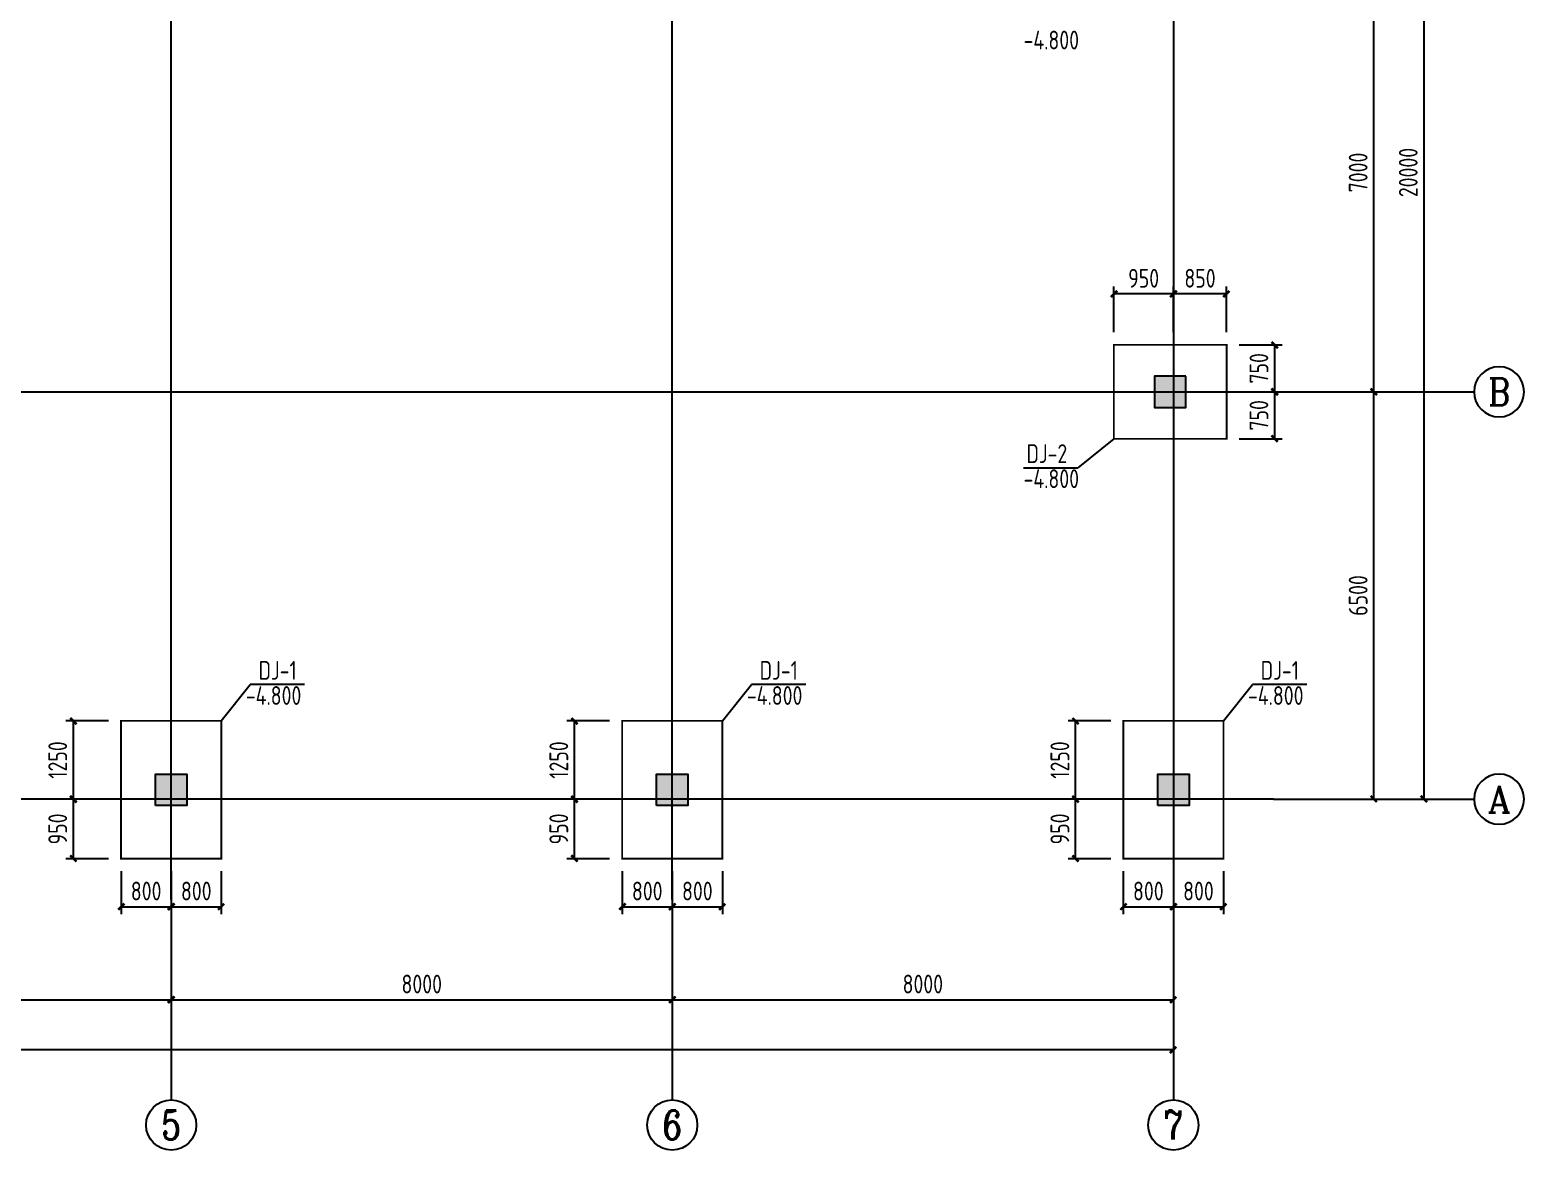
# Model space of a CAD drawing. Header units: millimetres. Extents: x 866561 to 876967, y 40200 to 44891.
# Drawn here: x 867964.7 to 868203.2, y 40429.8 to 40608.5 of the extents above; entities that cross this region are included whole.
import ezdxf
from ezdxf.enums import TextEntityAlignment as Align

# ---------------------------------------------------------------- set-up
doc = ezdxf.new("R2010")
doc.units = ezdxf.units.MM
doc.header["$LTSCALE"] = 1000
doc.header["$MEASUREMENT"] = 0
doc.linetypes.add('DOTE', pattern=[2.42, 2, -0.2, 0.02, -0.2])
for name, color, linetype in [('AXIS', 3, 'Continuous'), ('AXIS_TEXT', 7, 'Continuous'), ('DIM', 7, 'Continuous'), ('DOTE', 1, 'DOTE'), ('基础', 4, 'Continuous'), ('柱集中标注', 2, 'Continuous'), ('标注', 7, 'Continuous'), ('檩条', 34, 'Continuous')]:
    doc.layers.add(name, color=color, linetype=linetype)
doc.styles.add('_TCH_AXIS', font='COMPLEX', dxfattribs={"bigfont": 'GBCBIG'})
doc.styles.add('COMPLEX', font='COMPLEX')
doc.styles.add('GBHZ', font='gbenor.shx', dxfattribs={"width": 0.9, "bigfont": 'gbcbig.shx'})
doc.dimstyles.new('Y100', dxfattribs={"dimscale": 0, "dimtxt": 3, "dimasz": 0.01, "dimexe": 1.2, "dimexo": 2, "dimgap": 1, "dimtad": 1, "dimdec": 0, "dimlfac": 100, "dimzin": 0, "dimdsep": 46, "dimtxsty": 'GBHZ', "dimblk": 'DX', "dimcen": 0.09, "dimdle": 1, "dimclrd": 7, "dimclre": 7, "dimclrt": 7, "dimadec": 0, "dimazin": 0, "dimtfac": 1, "dimtdec": 0, "dimtix": 1, "dimtmove": 2, "dimatfit": 3, "dimldrblk": 'DX', "dimfxl": 0, "dimtolj": 1, "dimtzin": 0, "dimarcsym": 0})

# ---------------------------------------------------------------- blocks, each defined once
blk = doc.blocks.new('_AXISO')
blk.add_circle((0, 0), 0.5)
at = {"layer": 'AXIS_TEXT', "style": 'COMPLEX', "width": 1.041667}
blk.add_attdef('A', text='', height=0.56, dxfattribs=at).set_placement((-0.25, -0.28), (0.25, -0.28), align=Align.FIT)
blk = doc.blocks.new('DX')
at = {"color": 0, "linetype": 'ByBlock', "const_width": 40}
blk.add_lwpolyline([(-54, -51), (46, 49)], dxfattribs=at)
blk = doc.blocks.new('*D178')
at = {"layer": 'Defpoints', "color": 0, "transparency": 16777216}
for p in [(867907.25, 40469.75), (867987.25, 40469.75), (867987.25, 40453.75)]:
    blk.add_point(p, dxfattribs=at)
at = {"layer": 'dim', "color": 7, "lineweight": -2, "transparency": 16777216}
for p, q in [((867907.25, 40467.75), (867907.25, 40452.55)), ((867987.25, 40467.75), (867987.25, 40452.55)), ((867907.26, 40453.75), (867987.24, 40453.75))]:
    blk.add_line(p, q, dxfattribs=at)
at = {"layer": 'dim', "color": 7, "lineweight": -2, "transparency": 16777216, "xscale": 0.01, "yscale": 0.01, "zscale": 0.01, "rotation": 180}
blk.add_blockref('DX', (867907.25, 40453.75), dxfattribs=at)
at = {"layer": 'dim', "color": 7, "lineweight": -2, "transparency": 16777216, "xscale": 0.01, "yscale": 0.01, "zscale": 0.01}
blk.add_blockref('DX', (867987.25, 40453.75), dxfattribs=at)
at = {"layer": 'dim', "color": 7, "transparency": 16777216, "insert": (867947.25, 40456.25), "char_height": 3, "attachment_point": 5, "style": 'GBHZ'}
blk.add_mtext('\\A1;8000', dxfattribs=at)
blk = doc.blocks.new('*D179')
at = {"layer": 'Defpoints', "color": 0, "transparency": 16777216}
for p in [(867987.25, 40469.75), (868067.25, 40469.75), (868067.25, 40453.75)]:
    blk.add_point(p, dxfattribs=at)
at = {"layer": 'dim', "color": 7, "lineweight": -2, "transparency": 16777216}
for p, q in [((867987.25, 40467.75), (867987.25, 40452.55)), ((868067.25, 40467.75), (868067.25, 40452.55)), ((867987.26, 40453.75), (868067.24, 40453.75))]:
    blk.add_line(p, q, dxfattribs=at)
at = {"layer": 'dim', "color": 7, "lineweight": -2, "transparency": 16777216, "xscale": 0.01, "yscale": 0.01, "zscale": 0.01, "rotation": 180}
blk.add_blockref('DX', (867987.25, 40453.75), dxfattribs=at)
at = {"layer": 'dim', "color": 7, "lineweight": -2, "transparency": 16777216, "xscale": 0.01, "yscale": 0.01, "zscale": 0.01}
blk.add_blockref('DX', (868067.25, 40453.75), dxfattribs=at)
at = {"layer": 'dim', "color": 7, "transparency": 16777216, "insert": (868027.25, 40456.25), "char_height": 3, "attachment_point": 5, "style": 'GBHZ'}
blk.add_mtext('\\A1;8000', dxfattribs=at)
blk = doc.blocks.new('*D180')
at = {"layer": 'Defpoints', "color": 0, "transparency": 16777216}
for p in [(868067.25, 40469.75), (868147.25, 40469.75), (868147.25, 40453.75)]:
    blk.add_point(p, dxfattribs=at)
at = {"layer": 'dim', "color": 7, "lineweight": -2, "transparency": 16777216}
for p, q in [((868067.25, 40467.75), (868067.25, 40452.55)), ((868147.25, 40467.75), (868147.25, 40452.55)), ((868067.26, 40453.75), (868147.24, 40453.75))]:
    blk.add_line(p, q, dxfattribs=at)
at = {"layer": 'dim', "color": 7, "lineweight": -2, "transparency": 16777216, "xscale": 0.01, "yscale": 0.01, "zscale": 0.01, "rotation": 180}
blk.add_blockref('DX', (868067.25, 40453.75), dxfattribs=at)
at = {"layer": 'dim', "color": 7, "lineweight": -2, "transparency": 16777216, "xscale": 0.01, "yscale": 0.01, "zscale": 0.01}
blk.add_blockref('DX', (868147.25, 40453.75), dxfattribs=at)
at = {"layer": 'dim', "color": 7, "transparency": 16777216, "insert": (868107.25, 40456.25), "char_height": 3, "attachment_point": 5, "style": 'GBHZ'}
blk.add_mtext('\\A1;8000', dxfattribs=at)
blk = doc.blocks.new('*D181')
at = {"layer": 'Defpoints', "color": 0, "transparency": 16777216}
for p in [(867667.25, 40469.75), (868147.25, 40469.75), (867667.25, 40445.75)]:
    blk.add_point(p, dxfattribs=at)
at = {"layer": 'dim', "color": 7, "lineweight": -2, "transparency": 16777216}
for p, q in [((867667.25, 40467.75), (867667.25, 40444.55)), ((868147.25, 40467.75), (868147.25, 40444.55)), ((868147.24, 40445.75), (867667.26, 40445.75))]:
    blk.add_line(p, q, dxfattribs=at)
at = {"layer": 'dim', "color": 7, "lineweight": -2, "transparency": 16777216, "xscale": 0.01, "yscale": 0.01, "zscale": 0.01, "rotation": 180}
blk.add_blockref('DX', (867667.25, 40445.75), dxfattribs=at)
at = {"layer": 'dim', "color": 7, "lineweight": -2, "transparency": 16777216, "xscale": 0.01, "yscale": 0.01, "zscale": 0.01}
blk.add_blockref('DX', (868147.25, 40445.75), dxfattribs=at)
at = {"layer": 'dim', "color": 7, "transparency": 16777216, "insert": (867907.25, 40448.25), "char_height": 3, "attachment_point": 5, "style": 'GBHZ'}
blk.add_mtext('\\A1;48000', dxfattribs=at)
blk = doc.blocks.new('*D187')
at = {"layer": 'Defpoints', "color": 0, "transparency": 16777216}
for p in [(868163.25, 40550.75), (868179.25, 40550.75), (868163.25, 40485.75)]:
    blk.add_point(p, dxfattribs=at)
at = {"layer": 'dim', "color": 7, "lineweight": -2, "transparency": 16777216}
for p, q in [((868165.25, 40550.75), (868180.45, 40550.75)), ((868179.25, 40485.76), (868179.25, 40550.74)), ((868165.25, 40485.75), (868180.45, 40485.75))]:
    blk.add_line(p, q, dxfattribs=at)
at = {"layer": 'dim', "color": 7, "lineweight": -2, "transparency": 16777216, "xscale": 0.01, "yscale": 0.01, "zscale": 0.01}
for p, rotation in [((868179.25, 40550.75), 90), ((868179.25, 40485.75), 270)]:
    blk.add_blockref('DX', p, dxfattribs=dict(at, rotation=rotation))
at = {"layer": 'dim', "color": 7, "transparency": 16777216, "insert": (868176.75, 40518.25), "char_height": 3, "attachment_point": 5, "rotation": 90, "style": 'GBHZ'}
blk.add_mtext('\\A1;6500', dxfattribs=at)
blk = doc.blocks.new('*D188')
at = {"layer": 'Defpoints', "color": 0, "transparency": 16777216}
for p in [(868163.25, 40620.75), (868179.25, 40620.75), (868163.25, 40550.75)]:
    blk.add_point(p, dxfattribs=at)
at = {"layer": 'dim', "color": 7, "lineweight": -2, "transparency": 16777216}
for p, q in [((868165.25, 40620.75), (868180.45, 40620.75)), ((868179.25, 40550.76), (868179.25, 40620.74)), ((868165.25, 40550.75), (868180.45, 40550.75))]:
    blk.add_line(p, q, dxfattribs=at)
at = {"layer": 'dim', "color": 7, "lineweight": -2, "transparency": 16777216, "xscale": 0.01, "yscale": 0.01, "zscale": 0.01}
for p, rotation in [((868179.25, 40620.75), 90), ((868179.25, 40550.75), 270)]:
    blk.add_blockref('DX', p, dxfattribs=dict(at, rotation=rotation))
at = {"layer": 'dim', "color": 7, "transparency": 16777216, "insert": (868176.75, 40585.75), "char_height": 3, "attachment_point": 5, "rotation": 90, "style": 'GBHZ'}
blk.add_mtext('\\A1;7000', dxfattribs=at)
blk = doc.blocks.new('*D186')
at = {"layer": 'Defpoints', "color": 0, "transparency": 16777216}
for p in [(868163.25, 40685.75), (868163.25, 40485.75), (868187.25, 40485.75)]:
    blk.add_point(p, dxfattribs=at)
at = {"layer": 'dim', "color": 7, "lineweight": -2, "transparency": 16777216}
for p, q in [((868165.25, 40685.75), (868188.45, 40685.75)), ((868187.25, 40685.74), (868187.25, 40485.76)), ((868165.25, 40485.75), (868188.45, 40485.75))]:
    blk.add_line(p, q, dxfattribs=at)
at = {"layer": 'dim', "color": 7, "lineweight": -2, "transparency": 16777216, "xscale": 0.01, "yscale": 0.01, "zscale": 0.01}
for p, rotation in [((868187.25, 40685.75), 90), ((868187.25, 40485.75), 270)]:
    blk.add_blockref('DX', p, dxfattribs=dict(at, rotation=rotation))
at = {"layer": 'dim', "color": 7, "transparency": 16777216, "insert": (868184.75, 40585.75), "char_height": 3, "attachment_point": 5, "rotation": 90, "style": 'GBHZ'}
blk.add_mtext('\\A1;20000', dxfattribs=at)
blk = doc.blocks.new('*D451')
at = {"layer": 'Defpoints', "color": 0, "transparency": 16777216}
for p in [(867979.25, 40476.25), (867987.25, 40476.25), (867987.25, 40468.59)]:
    blk.add_point(p, dxfattribs=at)
at = {"layer": '标注', "color": 7, "lineweight": -2, "transparency": 16777216}
for p, q in [((867979.25, 40474.25), (867979.25, 40467.39)), ((867987.25, 40474.25), (867987.25, 40467.39)), ((867979.26, 40468.59), (867987.24, 40468.59))]:
    blk.add_line(p, q, dxfattribs=at)
at = {"layer": '标注', "color": 7, "lineweight": -2, "transparency": 16777216, "xscale": 0.01, "yscale": 0.01, "zscale": 0.01, "rotation": 180}
blk.add_blockref('DX', (867979.25, 40468.59), dxfattribs=at)
at = {"layer": '标注', "color": 7, "lineweight": -2, "transparency": 16777216, "xscale": 0.01, "yscale": 0.01, "zscale": 0.01}
blk.add_blockref('DX', (867987.25, 40468.59), dxfattribs=at)
at = {"layer": '标注', "color": 7, "transparency": 16777216, "insert": (867983.25, 40471.09), "char_height": 3, "attachment_point": 5, "style": 'GBHZ'}
blk.add_mtext('\\A1;800', dxfattribs=at)
blk = doc.blocks.new('*D452')
at = {"layer": 'Defpoints', "color": 0, "transparency": 16777216}
for p in [(867987.25, 40476.25), (867995.25, 40476.25), (867995.25, 40468.59)]:
    blk.add_point(p, dxfattribs=at)
at = {"layer": '标注', "color": 7, "lineweight": -2, "transparency": 16777216}
for p, q in [((867987.25, 40474.25), (867987.25, 40467.39)), ((867995.25, 40474.25), (867995.25, 40467.39)), ((867987.26, 40468.59), (867995.24, 40468.59))]:
    blk.add_line(p, q, dxfattribs=at)
at = {"layer": '标注', "color": 7, "lineweight": -2, "transparency": 16777216, "xscale": 0.01, "yscale": 0.01, "zscale": 0.01, "rotation": 180}
blk.add_blockref('DX', (867987.25, 40468.59), dxfattribs=at)
at = {"layer": '标注', "color": 7, "lineweight": -2, "transparency": 16777216, "xscale": 0.01, "yscale": 0.01, "zscale": 0.01}
blk.add_blockref('DX', (867995.25, 40468.59), dxfattribs=at)
at = {"layer": '标注', "color": 7, "transparency": 16777216, "insert": (867991.25, 40471.09), "char_height": 3, "attachment_point": 5, "style": 'GBHZ'}
blk.add_mtext('\\A1;800', dxfattribs=at)
blk = doc.blocks.new('*D453')
at = {"layer": 'Defpoints', "color": 0, "transparency": 16777216}
for p in [(867971.63, 40485.75), (867979.25, 40485.75), (867979.25, 40476.25)]:
    blk.add_point(p, dxfattribs=at)
at = {"layer": '标注', "color": 7, "lineweight": -2, "transparency": 16777216}
for p, q in [((867977.25, 40485.75), (867970.43, 40485.75)), ((867971.63, 40476.26), (867971.63, 40485.74)), ((867977.25, 40476.25), (867970.43, 40476.25))]:
    blk.add_line(p, q, dxfattribs=at)
at = {"layer": '标注', "color": 7, "lineweight": -2, "transparency": 16777216, "xscale": 0.01, "yscale": 0.01, "zscale": 0.01}
for p, rotation in [((867971.63, 40485.75), 90), ((867971.63, 40476.25), 270)]:
    blk.add_blockref('DX', p, dxfattribs=dict(at, rotation=rotation))
at = {"layer": '标注', "color": 7, "transparency": 16777216, "insert": (867969.13, 40481), "char_height": 3, "attachment_point": 5, "rotation": 90, "style": 'GBHZ'}
blk.add_mtext('\\A1;950', dxfattribs=at)
blk = doc.blocks.new('*D454')
at = {"layer": 'Defpoints', "color": 0, "transparency": 16777216}
for p in [(867971.63, 40498.25), (867979.25, 40498.25), (867979.25, 40485.75)]:
    blk.add_point(p, dxfattribs=at)
at = {"layer": '标注', "color": 7, "lineweight": -2, "transparency": 16777216}
for p, q in [((867977.25, 40498.25), (867970.43, 40498.25)), ((867971.63, 40485.76), (867971.63, 40498.24)), ((867977.25, 40485.75), (867970.43, 40485.75))]:
    blk.add_line(p, q, dxfattribs=at)
at = {"layer": '标注', "color": 7, "lineweight": -2, "transparency": 16777216, "xscale": 0.01, "yscale": 0.01, "zscale": 0.01}
for p, rotation in [((867971.63, 40498.25), 90), ((867971.63, 40485.75), 270)]:
    blk.add_blockref('DX', p, dxfattribs=dict(at, rotation=rotation))
at = {"layer": '标注', "color": 7, "transparency": 16777216, "insert": (867969.13, 40492), "char_height": 3, "attachment_point": 5, "rotation": 90, "style": 'GBHZ'}
blk.add_mtext('\\A1;1250', dxfattribs=at)
blk = doc.blocks.new('*D455')
at = {"layer": 'Defpoints', "color": 0, "transparency": 16777216}
for p in [(868059.25, 40476.25), (868067.25, 40476.25), (868067.25, 40468.59)]:
    blk.add_point(p, dxfattribs=at)
at = {"layer": '标注', "color": 7, "lineweight": -2, "transparency": 16777216}
for p, q in [((868059.25, 40474.25), (868059.25, 40467.39)), ((868067.25, 40474.25), (868067.25, 40467.39)), ((868059.26, 40468.59), (868067.24, 40468.59))]:
    blk.add_line(p, q, dxfattribs=at)
at = {"layer": '标注', "color": 7, "lineweight": -2, "transparency": 16777216, "xscale": 0.01, "yscale": 0.01, "zscale": 0.01, "rotation": 180}
blk.add_blockref('DX', (868059.25, 40468.59), dxfattribs=at)
at = {"layer": '标注', "color": 7, "lineweight": -2, "transparency": 16777216, "xscale": 0.01, "yscale": 0.01, "zscale": 0.01}
blk.add_blockref('DX', (868067.25, 40468.59), dxfattribs=at)
at = {"layer": '标注', "color": 7, "transparency": 16777216, "insert": (868063.25, 40471.09), "char_height": 3, "attachment_point": 5, "style": 'GBHZ'}
blk.add_mtext('\\A1;800', dxfattribs=at)
blk = doc.blocks.new('*D456')
at = {"layer": 'Defpoints', "color": 0, "transparency": 16777216}
for p in [(868067.25, 40476.25), (868075.25, 40476.25), (868075.25, 40468.59)]:
    blk.add_point(p, dxfattribs=at)
at = {"layer": '标注', "color": 7, "lineweight": -2, "transparency": 16777216}
for p, q in [((868067.25, 40474.25), (868067.25, 40467.39)), ((868075.25, 40474.25), (868075.25, 40467.39)), ((868067.26, 40468.59), (868075.24, 40468.59))]:
    blk.add_line(p, q, dxfattribs=at)
at = {"layer": '标注', "color": 7, "lineweight": -2, "transparency": 16777216, "xscale": 0.01, "yscale": 0.01, "zscale": 0.01, "rotation": 180}
blk.add_blockref('DX', (868067.25, 40468.59), dxfattribs=at)
at = {"layer": '标注', "color": 7, "lineweight": -2, "transparency": 16777216, "xscale": 0.01, "yscale": 0.01, "zscale": 0.01}
blk.add_blockref('DX', (868075.25, 40468.59), dxfattribs=at)
at = {"layer": '标注', "color": 7, "transparency": 16777216, "insert": (868071.25, 40471.09), "char_height": 3, "attachment_point": 5, "style": 'GBHZ'}
blk.add_mtext('\\A1;800', dxfattribs=at)
blk = doc.blocks.new('*D457')
at = {"layer": 'Defpoints', "color": 0, "transparency": 16777216}
for p in [(868051.63, 40485.75), (868059.25, 40485.75), (868059.25, 40476.25)]:
    blk.add_point(p, dxfattribs=at)
at = {"layer": '标注', "color": 7, "lineweight": -2, "transparency": 16777216}
for p, q in [((868057.25, 40485.75), (868050.43, 40485.75)), ((868051.63, 40476.26), (868051.63, 40485.74)), ((868057.25, 40476.25), (868050.43, 40476.25))]:
    blk.add_line(p, q, dxfattribs=at)
at = {"layer": '标注', "color": 7, "lineweight": -2, "transparency": 16777216, "xscale": 0.01, "yscale": 0.01, "zscale": 0.01}
for p, rotation in [((868051.63, 40485.75), 90), ((868051.63, 40476.25), 270)]:
    blk.add_blockref('DX', p, dxfattribs=dict(at, rotation=rotation))
at = {"layer": '标注', "color": 7, "transparency": 16777216, "insert": (868049.13, 40481), "char_height": 3, "attachment_point": 5, "rotation": 90, "style": 'GBHZ'}
blk.add_mtext('\\A1;950', dxfattribs=at)
blk = doc.blocks.new('*D458')
at = {"layer": 'Defpoints', "color": 0, "transparency": 16777216}
for p in [(868051.63, 40498.25), (868059.25, 40498.25), (868059.25, 40485.75)]:
    blk.add_point(p, dxfattribs=at)
at = {"layer": '标注', "color": 7, "lineweight": -2, "transparency": 16777216}
for p, q in [((868057.25, 40498.25), (868050.43, 40498.25)), ((868051.63, 40485.76), (868051.63, 40498.24)), ((868057.25, 40485.75), (868050.43, 40485.75))]:
    blk.add_line(p, q, dxfattribs=at)
at = {"layer": '标注', "color": 7, "lineweight": -2, "transparency": 16777216, "xscale": 0.01, "yscale": 0.01, "zscale": 0.01}
for p, rotation in [((868051.63, 40498.25), 90), ((868051.63, 40485.75), 270)]:
    blk.add_blockref('DX', p, dxfattribs=dict(at, rotation=rotation))
at = {"layer": '标注', "color": 7, "transparency": 16777216, "insert": (868049.13, 40492), "char_height": 3, "attachment_point": 5, "rotation": 90, "style": 'GBHZ'}
blk.add_mtext('\\A1;1250', dxfattribs=at)
blk = doc.blocks.new('*D459')
at = {"layer": 'Defpoints', "color": 0, "transparency": 16777216}
for p in [(868139.25, 40476.25), (868147.25, 40476.25), (868147.25, 40468.59)]:
    blk.add_point(p, dxfattribs=at)
at = {"layer": '标注', "color": 7, "lineweight": -2, "transparency": 16777216}
for p, q in [((868139.25, 40474.25), (868139.25, 40467.39)), ((868147.25, 40474.25), (868147.25, 40467.39)), ((868139.26, 40468.59), (868147.24, 40468.59))]:
    blk.add_line(p, q, dxfattribs=at)
at = {"layer": '标注', "color": 7, "lineweight": -2, "transparency": 16777216, "xscale": 0.01, "yscale": 0.01, "zscale": 0.01, "rotation": 180}
blk.add_blockref('DX', (868139.25, 40468.59), dxfattribs=at)
at = {"layer": '标注', "color": 7, "lineweight": -2, "transparency": 16777216, "xscale": 0.01, "yscale": 0.01, "zscale": 0.01}
blk.add_blockref('DX', (868147.25, 40468.59), dxfattribs=at)
at = {"layer": '标注', "color": 7, "transparency": 16777216, "insert": (868143.25, 40471.09), "char_height": 3, "attachment_point": 5, "style": 'GBHZ'}
blk.add_mtext('\\A1;800', dxfattribs=at)
blk = doc.blocks.new('*D460')
at = {"layer": 'Defpoints', "color": 0, "transparency": 16777216}
for p in [(868147.25, 40476.25), (868155.25, 40476.25), (868155.25, 40468.59)]:
    blk.add_point(p, dxfattribs=at)
at = {"layer": '标注', "color": 7, "lineweight": -2, "transparency": 16777216}
for p, q in [((868147.25, 40474.25), (868147.25, 40467.39)), ((868155.25, 40474.25), (868155.25, 40467.39)), ((868147.26, 40468.59), (868155.24, 40468.59))]:
    blk.add_line(p, q, dxfattribs=at)
at = {"layer": '标注', "color": 7, "lineweight": -2, "transparency": 16777216, "xscale": 0.01, "yscale": 0.01, "zscale": 0.01, "rotation": 180}
blk.add_blockref('DX', (868147.25, 40468.59), dxfattribs=at)
at = {"layer": '标注', "color": 7, "lineweight": -2, "transparency": 16777216, "xscale": 0.01, "yscale": 0.01, "zscale": 0.01}
blk.add_blockref('DX', (868155.25, 40468.59), dxfattribs=at)
at = {"layer": '标注', "color": 7, "transparency": 16777216, "insert": (868151.25, 40471.09), "char_height": 3, "attachment_point": 5, "style": 'GBHZ'}
blk.add_mtext('\\A1;800', dxfattribs=at)
blk = doc.blocks.new('*D461')
at = {"layer": 'Defpoints', "color": 0, "transparency": 16777216}
for p in [(868131.63, 40485.75), (868139.25, 40485.75), (868139.25, 40476.25)]:
    blk.add_point(p, dxfattribs=at)
at = {"layer": '标注', "color": 7, "lineweight": -2, "transparency": 16777216}
for p, q in [((868137.25, 40485.75), (868130.43, 40485.75)), ((868131.63, 40476.26), (868131.63, 40485.74)), ((868137.25, 40476.25), (868130.43, 40476.25))]:
    blk.add_line(p, q, dxfattribs=at)
at = {"layer": '标注', "color": 7, "lineweight": -2, "transparency": 16777216, "xscale": 0.01, "yscale": 0.01, "zscale": 0.01}
for p, rotation in [((868131.63, 40485.75), 90), ((868131.63, 40476.25), 270)]:
    blk.add_blockref('DX', p, dxfattribs=dict(at, rotation=rotation))
at = {"layer": '标注', "color": 7, "transparency": 16777216, "insert": (868129.13, 40481), "char_height": 3, "attachment_point": 5, "rotation": 90, "style": 'GBHZ'}
blk.add_mtext('\\A1;950', dxfattribs=at)
blk = doc.blocks.new('*D462')
at = {"layer": 'Defpoints', "color": 0, "transparency": 16777216}
for p in [(868131.63, 40498.25), (868139.25, 40498.25), (868139.25, 40485.75)]:
    blk.add_point(p, dxfattribs=at)
at = {"layer": '标注', "color": 7, "lineweight": -2, "transparency": 16777216}
for p, q in [((868137.25, 40498.25), (868130.43, 40498.25)), ((868131.63, 40485.76), (868131.63, 40498.24)), ((868137.25, 40485.75), (868130.43, 40485.75))]:
    blk.add_line(p, q, dxfattribs=at)
at = {"layer": '标注', "color": 7, "lineweight": -2, "transparency": 16777216, "xscale": 0.01, "yscale": 0.01, "zscale": 0.01}
for p, rotation in [((868131.63, 40498.25), 90), ((868131.63, 40485.75), 270)]:
    blk.add_blockref('DX', p, dxfattribs=dict(at, rotation=rotation))
at = {"layer": '标注', "color": 7, "transparency": 16777216, "insert": (868129.13, 40492), "char_height": 3, "attachment_point": 5, "rotation": 90, "style": 'GBHZ'}
blk.add_mtext('\\A1;1250', dxfattribs=at)
blk = doc.blocks.new('*D475')
at = {"layer": 'Defpoints', "color": 0, "transparency": 16777216}
for p in [(868155.75, 40558.25), (868155.75, 40550.75), (868163.41, 40550.75)]:
    blk.add_point(p, dxfattribs=at)
at = {"layer": '标注', "color": 7, "lineweight": -2, "transparency": 16777216}
for p, q in [((868157.75, 40558.25), (868164.61, 40558.25)), ((868163.41, 40558.24), (868163.41, 40550.76)), ((868157.75, 40550.75), (868164.61, 40550.75))]:
    blk.add_line(p, q, dxfattribs=at)
at = {"layer": '标注', "color": 7, "lineweight": -2, "transparency": 16777216, "xscale": 0.01, "yscale": 0.01, "zscale": 0.01}
for p, rotation in [((868163.41, 40558.25), 90), ((868163.41, 40550.75), 270)]:
    blk.add_blockref('DX', p, dxfattribs=dict(at, rotation=rotation))
at = {"layer": '标注', "color": 7, "transparency": 16777216, "insert": (868160.91, 40554.5), "char_height": 3, "attachment_point": 5, "rotation": 90, "style": 'GBHZ'}
blk.add_mtext('\\A1;750', dxfattribs=at)
blk = doc.blocks.new('*D476')
at = {"layer": 'Defpoints', "color": 0, "transparency": 16777216}
for p in [(868155.75, 40550.75), (868155.75, 40543.25), (868163.41, 40543.25)]:
    blk.add_point(p, dxfattribs=at)
at = {"layer": '标注', "color": 7, "lineweight": -2, "transparency": 16777216}
for p, q in [((868157.75, 40550.75), (868164.61, 40550.75)), ((868163.41, 40550.74), (868163.41, 40543.26)), ((868157.75, 40543.25), (868164.61, 40543.25))]:
    blk.add_line(p, q, dxfattribs=at)
at = {"layer": '标注', "color": 7, "lineweight": -2, "transparency": 16777216, "xscale": 0.01, "yscale": 0.01, "zscale": 0.01}
for p, rotation in [((868163.41, 40550.75), 90), ((868163.41, 40543.25), 270)]:
    blk.add_blockref('DX', p, dxfattribs=dict(at, rotation=rotation))
at = {"layer": '标注', "color": 7, "transparency": 16777216, "insert": (868160.91, 40547), "char_height": 3, "attachment_point": 5, "rotation": 90, "style": 'GBHZ'}
blk.add_mtext('\\A1;750', dxfattribs=at)
blk = doc.blocks.new('*D477')
at = {"layer": 'Defpoints', "color": 0, "transparency": 16777216}
for p in [(868147.25, 40566.37), (868147.25, 40558.25), (868155.75, 40558.25)]:
    blk.add_point(p, dxfattribs=at)
at = {"layer": '标注', "color": 7, "lineweight": -2, "transparency": 16777216}
for p, q in [((868147.25, 40560.25), (868147.25, 40567.57)), ((868155.75, 40560.25), (868155.75, 40567.57)), ((868155.74, 40566.37), (868147.26, 40566.37))]:
    blk.add_line(p, q, dxfattribs=at)
at = {"layer": '标注', "color": 7, "lineweight": -2, "transparency": 16777216, "xscale": 0.01, "yscale": 0.01, "zscale": 0.01, "rotation": 180}
blk.add_blockref('DX', (868147.25, 40566.37), dxfattribs=at)
at = {"layer": '标注', "color": 7, "lineweight": -2, "transparency": 16777216, "xscale": 0.01, "yscale": 0.01, "zscale": 0.01}
blk.add_blockref('DX', (868155.75, 40566.37), dxfattribs=at)
at = {"layer": '标注', "color": 7, "transparency": 16777216, "insert": (868151.5, 40568.87), "char_height": 3, "attachment_point": 5, "style": 'GBHZ'}
blk.add_mtext('\\A1;850', dxfattribs=at)
blk = doc.blocks.new('*D478')
at = {"layer": 'Defpoints', "color": 0, "transparency": 16777216}
for p in [(868137.75, 40566.37), (868137.75, 40558.25), (868147.25, 40558.25)]:
    blk.add_point(p, dxfattribs=at)
at = {"layer": '标注', "color": 7, "lineweight": -2, "transparency": 16777216}
for p, q in [((868137.75, 40560.25), (868137.75, 40567.57)), ((868147.25, 40560.25), (868147.25, 40567.57)), ((868147.24, 40566.37), (868137.76, 40566.37))]:
    blk.add_line(p, q, dxfattribs=at)
at = {"layer": '标注', "color": 7, "lineweight": -2, "transparency": 16777216, "xscale": 0.01, "yscale": 0.01, "zscale": 0.01, "rotation": 180}
blk.add_blockref('DX', (868137.75, 40566.37), dxfattribs=at)
at = {"layer": '标注', "color": 7, "lineweight": -2, "transparency": 16777216, "xscale": 0.01, "yscale": 0.01, "zscale": 0.01}
blk.add_blockref('DX', (868147.25, 40566.37), dxfattribs=at)
at = {"layer": '标注', "color": 7, "transparency": 16777216, "insert": (868142.5, 40568.87), "char_height": 3, "attachment_point": 5, "style": 'GBHZ'}
blk.add_mtext('\\A1;950', dxfattribs=at)

msp = doc.modelspace()

# ---------------------------------------------------------------- linework, layer by layer
for points in [[(868149.246, 40553.253), (868144.246, 40553.253), (868144.246, 40548.253), (868149.246, 40548.253)], [(867984.746, 40484.753), (867984.746, 40489.753), (867989.746, 40489.753), (867989.746, 40484.753)], [(868064.746, 40484.753), (868064.746, 40489.753), (868069.746, 40489.753), (868069.746, 40484.753)], [(868144.746, 40484.753), (868144.746, 40489.753), (868149.746, 40489.753), (868149.746, 40484.753)]]:
    msp.add_lwpolyline(points, close=True)
at = {"layer": 'AXIS', "color": 0}
for p, q in [((868163.246, 40550.753), (868195.246, 40550.753)), ((868163.246, 40485.753), (868195.246, 40485.753)), ((867987.246, 40469.753), (867987.246, 40437.753)), ((868067.246, 40469.753), (868067.246, 40437.753)), ((868147.246, 40469.753), (868147.246, 40437.753))]:
    msp.add_line(p, q, dxfattribs=at)
at = {"layer": 'DOTE', "linetype": 'DOTE'}
for p, q in [((867987.246, 40469.753), (867987.246, 40701.753)), ((868067.246, 40469.753), (868067.246, 40701.753)), ((868147.246, 40701.753), (868147.246, 40469.753)), ((867651.246, 40550.753), (868163.246, 40550.753)), ((868163.246, 40485.753), (867651.246, 40485.753))]:
    msp.add_line(p, q, dxfattribs=at)
at = {"layer": '基础', "color": 3, "const_width": 0.3}
for points in [[(868155.746, 40543.253), (868155.746, 40558.253), (868137.746, 40558.253), (868137.746, 40543.253)], [(867995.246, 40476.253), (867979.246, 40476.253), (867979.246, 40498.253), (867995.246, 40498.253)], [(868075.246, 40476.253), (868059.246, 40476.253), (868059.246, 40498.253), (868075.246, 40498.253)], [(868155.246, 40476.253), (868139.246, 40476.253), (868139.246, 40498.253), (868155.246, 40498.253)]]:
    msp.add_lwpolyline(points, close=True, dxfattribs=at)
at = {"layer": '标注'}
for points in [[(868149.246, 40553.253), (868149.246, 40548.253), (868144.246, 40553.253), (868144.246, 40548.253)], [(867984.746, 40484.753), (867989.746, 40484.753), (867984.746, 40489.753), (867989.746, 40489.753)], [(868064.746, 40484.753), (868069.746, 40484.753), (868064.746, 40489.753), (868069.746, 40489.753)], [(868144.746, 40484.753), (868149.746, 40484.753), (868144.746, 40489.753), (868149.746, 40489.753)]]:
    msp.add_solid(points, dxfattribs=at)
at = {"layer": '檩条'}
for p, q in [((868137.746, 40543.253), (868131.972, 40538.617)), ((868123.297, 40538.617), (868131.972, 40538.617)), ((867995.246, 40498.253), (867999.881, 40504.026)), ((868008.557, 40504.026), (867999.881, 40504.026)), ((868075.246, 40498.253), (868079.881, 40504.026)), ((868088.557, 40504.026), (868079.881, 40504.026)), ((868155.246, 40498.253), (868159.881, 40504.026)), ((868168.557, 40504.026), (868159.881, 40504.026))]:
    msp.add_line(p, q, dxfattribs=at)

# ---------------------------------------------------------------- block references
at = {"layer": 'AXIS', "color": 0}
ref = msp.add_blockref('_AXISO', (868199.246, 40550.753), dxfattribs=dict(at, xscale=-8, yscale=8, zscale=8))
ref.add_attrib('A', 'B', dxfattribs={"layer": 'AXIS_TEXT', "color": 0, "height": 4.353, "style": '_TCH_AXIS'}).set_placement((868197.484, 40548.577), (868201.007, 40548.577), align=Align.FIT)
ref = msp.add_blockref('_AXISO', (868199.246, 40485.753), dxfattribs=dict(at, xscale=-8, yscale=8, zscale=8))
ref.add_attrib('A', 'A', dxfattribs={"layer": 'AXIS_TEXT', "color": 0, "height": 4.252, "style": '_TCH_AXIS'}).set_placement((868197.423, 40483.627), (868201.068, 40483.627), align=Align.FIT)
ref = msp.add_blockref('_AXISO', (867987.246, 40433.753), dxfattribs=dict(at, xscale=8, yscale=8, zscale=8))
ref.add_attrib('A', '5', dxfattribs={"layer": 'AXIS_TEXT', "color": 0, "height": 4.659, "style": '_TCH_AXIS'}).set_placement((867985.693, 40431.423), (867988.799, 40431.423), align=Align.FIT)
ref = msp.add_blockref('_AXISO', (868067.246, 40433.753), dxfattribs=dict(at, xscale=8, yscale=8, zscale=8))
ref.add_attrib('A', '6', dxfattribs={"layer": 'AXIS_TEXT', "color": 0, "height": 4.659, "style": '_TCH_AXIS'}).set_placement((868065.693, 40431.423), (868068.799, 40431.423), align=Align.FIT)
ref = msp.add_blockref('_AXISO', (868147.246, 40433.753), dxfattribs=dict(at, xscale=8, yscale=8, zscale=8))
ref.add_attrib('A', '7', dxfattribs={"layer": 'AXIS_TEXT', "color": 0, "height": 4.659, "style": '_TCH_AXIS'}).set_placement((868145.693, 40431.423), (868148.799, 40431.423), align=Align.FIT)

# ---------------------------------------------------------------- texts
at = {"layer": '柱集中标注', "style": 'GBHZ', "width": 0.9}
for s, p in [('-4.800', (868123.329, 40605.383)), ('DJ-2', (868123.793, 40539.39)), ('-4.800', (868123.329, 40535.383)), ('DJ-1', (868001.197, 40504.799)), ('DJ-1', (868081.197, 40504.799)), ('DJ-1', (868161.197, 40504.799)), ('-4.800', (867999.163, 40500.792)), ('-4.800', (868079.163, 40500.792)), ('-4.800', (868159.163, 40500.792))]:
    msp.add_text(s, height=3, dxfattribs=at).set_placement(p)

# ---------------------------------------------------------------- dimensions: what is measured, and where the dimension line sits
at = {"layer": 'dim'}
for base, p1, p2, picture, middle in [((868187.246, 40485.753), (868163.246, 40685.753), (868163.246, 40485.753), '*D186', (868184.746, 40585.753)), ((868179.246, 40620.753), (868163.246, 40550.753), (868163.246, 40620.753), '*D188', (868176.746, 40585.753)), ((868179.246, 40550.753), (868163.246, 40485.753), (868163.246, 40550.753), '*D187', (868176.746, 40518.253))]:
    dim = msp.add_linear_dim(base=base, p1=p1, p2=p2, angle=90, dimstyle='Y100', override={"dimscale": 1, "dimfxl": 2}, dxfattribs=at)
    dim.commit()
    dim.dimension.update_dxf_attribs({"geometry": picture, "text_midpoint": middle})
for base, p1, p2, picture, middle in [((867667.246, 40445.753), (868147.246, 40469.753), (867667.246, 40469.753), '*D181', (867907.246, 40448.253)), ((867987.246, 40453.753), (867907.246, 40469.753), (867987.246, 40469.753), '*D178', (867947.246, 40456.253)), ((868067.246, 40453.753), (867987.246, 40469.753), (868067.246, 40469.753), '*D179', (868027.246, 40456.253)), ((868147.246, 40453.753), (868067.246, 40469.753), (868147.246, 40469.753), '*D180', (868107.246, 40456.253))]:
    dim = msp.add_linear_dim(base=base, p1=p1, p2=p2, dimstyle='Y100', override={"dimscale": 1, "dimfxl": 2}, dxfattribs=at)
    dim.commit()
    dim.dimension.update_dxf_attribs({"geometry": picture, "text_midpoint": middle})
at = {"layer": '标注'}
for base, p1, p2, angle, picture, middle in [((868137.746, 40566.37), (868147.246, 40558.253), (868137.746, 40558.253), 180, '*D478', (868142.496, 40568.87)), ((868147.246, 40566.37), (868155.746, 40558.253), (868147.246, 40558.253), 180, '*D477', (868151.496, 40568.87)), ((868163.411, 40550.753), (868155.746, 40558.253), (868155.746, 40550.753), 270, '*D475', (868160.911, 40554.503)), ((868163.411, 40543.253), (868155.746, 40550.753), (868155.746, 40543.253), 270, '*D476', (868160.911, 40547.003)), ((867971.628, 40498.253), (867979.246, 40485.753), (867979.246, 40498.253), 90, '*D454', (867969.128, 40492.003)), ((868051.628, 40498.253), (868059.246, 40485.753), (868059.246, 40498.253), 90, '*D458', (868049.128, 40492.003)), ((868131.628, 40498.253), (868139.246, 40485.753), (868139.246, 40498.253), 90, '*D462', (868129.128, 40492.003)), ((867971.628, 40485.753), (867979.246, 40476.253), (867979.246, 40485.753), 90, '*D453', (867969.128, 40481.003)), ((868051.628, 40485.753), (868059.246, 40476.253), (868059.246, 40485.753), 90, '*D457', (868049.128, 40481.003)), ((868131.628, 40485.753), (868139.246, 40476.253), (868139.246, 40485.753), 90, '*D461', (868129.128, 40481.003))]:
    dim = msp.add_linear_dim(base=base, p1=p1, p2=p2, angle=angle, dimstyle='Y100', override={"dimscale": 1, "dimfxl": 150}, dxfattribs=at)
    dim.commit()
    dim.dimension.update_dxf_attribs({"geometry": picture, "text_midpoint": middle})
for base, p1, p2, picture, middle in [((867987.246, 40468.588), (867979.246, 40476.253), (867987.246, 40476.253), '*D451', (867983.246, 40471.088)), ((867995.246, 40468.588), (867987.246, 40476.253), (867995.246, 40476.253), '*D452', (867991.246, 40471.088)), ((868067.246, 40468.588), (868059.246, 40476.253), (868067.246, 40476.253), '*D455', (868063.246, 40471.088)), ((868075.246, 40468.588), (868067.246, 40476.253), (868075.246, 40476.253), '*D456', (868071.246, 40471.088)), ((868147.246, 40468.588), (868139.246, 40476.253), (868147.246, 40476.253), '*D459', (868143.246, 40471.088)), ((868155.246, 40468.588), (868147.246, 40476.253), (868155.246, 40476.253), '*D460', (868151.246, 40471.088))]:
    dim = msp.add_linear_dim(base=base, p1=p1, p2=p2, dimstyle='Y100', override={"dimscale": 1, "dimfxl": 150}, dxfattribs=at)
    dim.commit()
    dim.dimension.update_dxf_attribs({"geometry": picture, "text_midpoint": middle})

doc.saveas('drawing.dxf')
